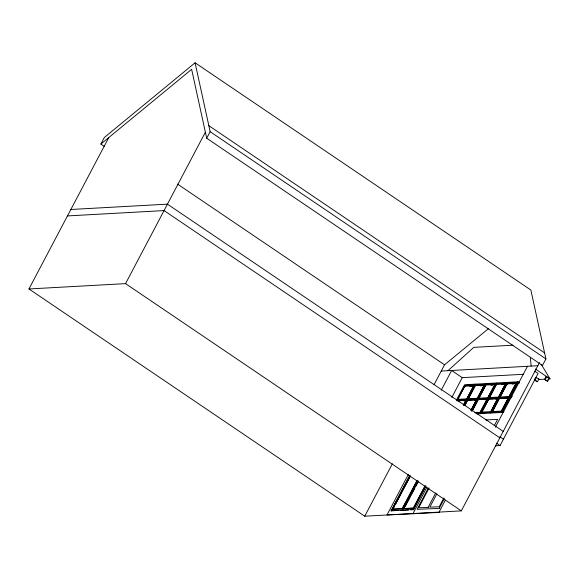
<?xml version="1.0" encoding="UTF-8"?>
<svg xmlns="http://www.w3.org/2000/svg" width="579" height="579" viewBox="0 0 579 579"><rect width="100%" height="100%" fill="white"/><g stroke="black" fill="none" stroke-linecap="round" stroke-linejoin="round"><path stroke-width="0.87" d="M100.869 144.07L104.321 137.52L195.087 62.793L530.863 290.036L545.917 358.922L542.458 365.472L206.689 138.229L191.635 69.342L100.869 144.07L104.604 146.603M539.498 362.592L461.318 510.873L364.727 516.207L28.95 288.964L108.78 137.556M28.95 288.964L125.549 283.63L205.371 132.222M206.689 138.229L210.141 131.679L195.087 62.793M364.727 516.207L392.352 463.808M434.163 384.514L444.549 364.799L488.415 328.684M441.205 390.268L451.634 370.488L462.237 377.66L523.626 374.273M408.333 474.498L386.989 514.977L439.512 512.408L439.056 512.104L445.331 500.198M398.128 510.526L391.064 510.75L409.708 475.388M391.288 510.902L409.932 475.54M391.932 510.273L409.744 476.481M416.945 481.221L402.391 508.818L392.678 509.187L410.135 476.068M392.902 509.339L394.567 506.191M395.399 504.613L410.366 476.228M451.808 397.44L462.237 377.66M456.339 400.465L464.633 384.738L519.276 381.72M457.765 399.271L464.647 386.207L473.709 385.795L466.826 398.851L457.873 399.344L464.763 386.287M392.678 509.187L402.166 508.666L417.133 480.281M402.405 510.287L417.734 481.214M425.152 486.128L413.507 508.203L403.795 508.572L418.342 480.975M405.264 506.364L410.258 496.898M411.09 495.32L414.832 488.227M415.657 486.649L418.154 481.916M463.482 404.902L465.914 400.292L466.587 400.748L463.909 400.9M463.591 404.974L466.023 400.371L457.967 400.813M463.888 404.88L474.404 384.934L464.64 385.476L456.954 400.053L466.717 399.51M464.018 405.387L475.207 384.152M464.293 405.604L475.214 384.89L484.978 384.355L471.226 410.431M464.705 405.582L467.535 400.205L476.488 399.705L471.335 409.773M468.339 398.685L475.221 385.628L484.283 385.209L477.4 398.265L468.454 398.765L475.221 385.628M464.814 405.655L467.651 400.277L476.597 399.785M403.795 508.572L413.283 508.051L424.928 485.969M391.064 510.75L413.297 509.52L425.731 485.947M413.942 508.89L425.956 486.099M426.846 487.33L413.022 513.537L413.478 513.848M428.279 488.097L417.097 509.31L439.787 508.391M429.104 488.039L418.704 507.754L428.424 507.378M470.814 410.46L476.488 399.705M471.69 410.308L485.781 383.573M471.639 411.155L485.788 384.304L495.552 383.768L480.186 412.921L475.75 413.16M472.037 411.141L478.116 399.619L487.178 399.199L480.288 412.262L474.809 412.48M478.913 398.099L485.795 385.042L494.857 384.622L487.974 397.686L479.028 398.178L485.795 385.042M472.558 410.446L478.225 399.691L487.178 399.199M428.199 507.226L435.683 493.033M436.892 493.735L429.828 507.139L439.541 506.77M487.062 399.126L480.179 412.183L480.859 412.639M480.194 413.652L496.362 382.987M481.808 412.096L488.69 399.032L497.752 398.613L490.869 411.676L481.808 412.096L482.481 412.552M489.487 397.52L496.377 384.456L505.438 384.043L498.548 397.1L489.487 397.52L490.167 397.976M481.916 412.168L488.806 399.112L497.752 398.613M489.602 397.592L496.377 384.456M439.316 506.611L443.89 497.94M439.331 508.087L444.303 498.657M497.636 398.54L490.753 411.597L491.433 412.06M490.768 413.073L506.936 382.401M492.382 411.51L499.264 398.446L508.326 398.034L501.443 411.09L492.49 411.582L499.38 398.526L508.326 398.034M500.068 396.933L506.951 383.877L516.012 383.457L509.129 396.514L500.176 397.013L507.066 383.949M508.217 397.954L501.443 411.09M494.314 425.587L497.622 419.319L485.919 419.97M501.342 412.487L517.51 381.822M511.633 397.766L509.838 397.867L503.071 411.003L509.954 397.939M517.525 383.291L510.75 396.427L517.525 383.291L519.312 383.189M495.342 427.23L527.469 366.297M534.692 379.354L535.734 377.37L538.868 379.035L537.478 381.677L534.337 380.012L537.478 381.677M495.537 445.823L500.053 445.577L538.072 373.469L534.54 371.081M534.967 379.976L536.357 377.342M544.564 379.448L545.954 376.806L546.576 376.777L549.087 378.471L547.698 381.112L544.564 379.448L547.698 381.112M545.186 379.411L546.576 376.777M547.075 381.148L547.77 379.824M447.958 370.69L473.774 347.357L513.052 345.193M70.848 209.489L167.447 204.155L503.223 431.398M67.461 215.924L164.06 210.582L499.836 437.825M441.256 371.059L537.848 365.725M538.246 379.071L538.868 379.035M548.465 378.507L549.087 378.471M538.376 379.534L545.534 379.136M549.109 378.941L550.05 378.89L541.213 364.285M519.291 382.458L517.517 382.553L502.152 411.705L503.925 411.604M469.801 386.425L472.486 386.273M480.375 385.838L482.169 385.737M490.949 385.252L492.743 385.158M501.53 384.673L503.317 384.572M512.104 384.087L513.891 383.986M510.642 396.347L512.429 396.253M467.528 399.467L477.291 398.924L477.972 399.387M478.109 398.88L487.873 398.345L488.546 398.801M488.683 398.301L498.447 397.759L499.127 398.222M499.257 397.715L509.021 397.172M509.831 397.129L511.612 397.035M456.961 400.784L465.914 400.292M474.483 400.313L477.168 400.169M485.057 399.734L486.845 399.633M495.631 399.148L497.419 399.047M505.315 398.613L508 398.468M476.669 413.847L503.108 412.386M400.697 510.381L408.39 509.961M410.96 509.817L413.522 509.672M208.831 125.672L544.6 352.915M210.141 131.679L545.917 358.922M535.51 369.047L550.05 378.89M545.954 376.806L547.213 377.66M516.012 383.457L509.129 396.514M506.951 383.877L507.631 384.333M505.438 384.043L498.548 397.1M494.857 384.622L487.865 397.607L488.538 398.07M509.838 397.867L510.519 398.323M484.283 385.209L477.4 398.265M177.579 184.122L444.549 364.799M473.709 385.795L466.826 398.851M464.647 386.207L465.328 386.671M467.535 400.205L468.216 400.661M499.909 436.754L503.441 439.15M496.521 443.181L500.053 445.577M125.549 283.63L461.318 510.873M413.297 509.52L413.753 509.831M402.181 510.135L402.629 510.439M530.335 357.381L531.146 366.094M496.369 383.725L480.997 412.87L490.76 412.335L506.133 383.182L496.369 383.725M506.943 383.139L491.571 412.291L501.334 411.749L516.707 382.603L506.943 383.139"/></g></svg>
